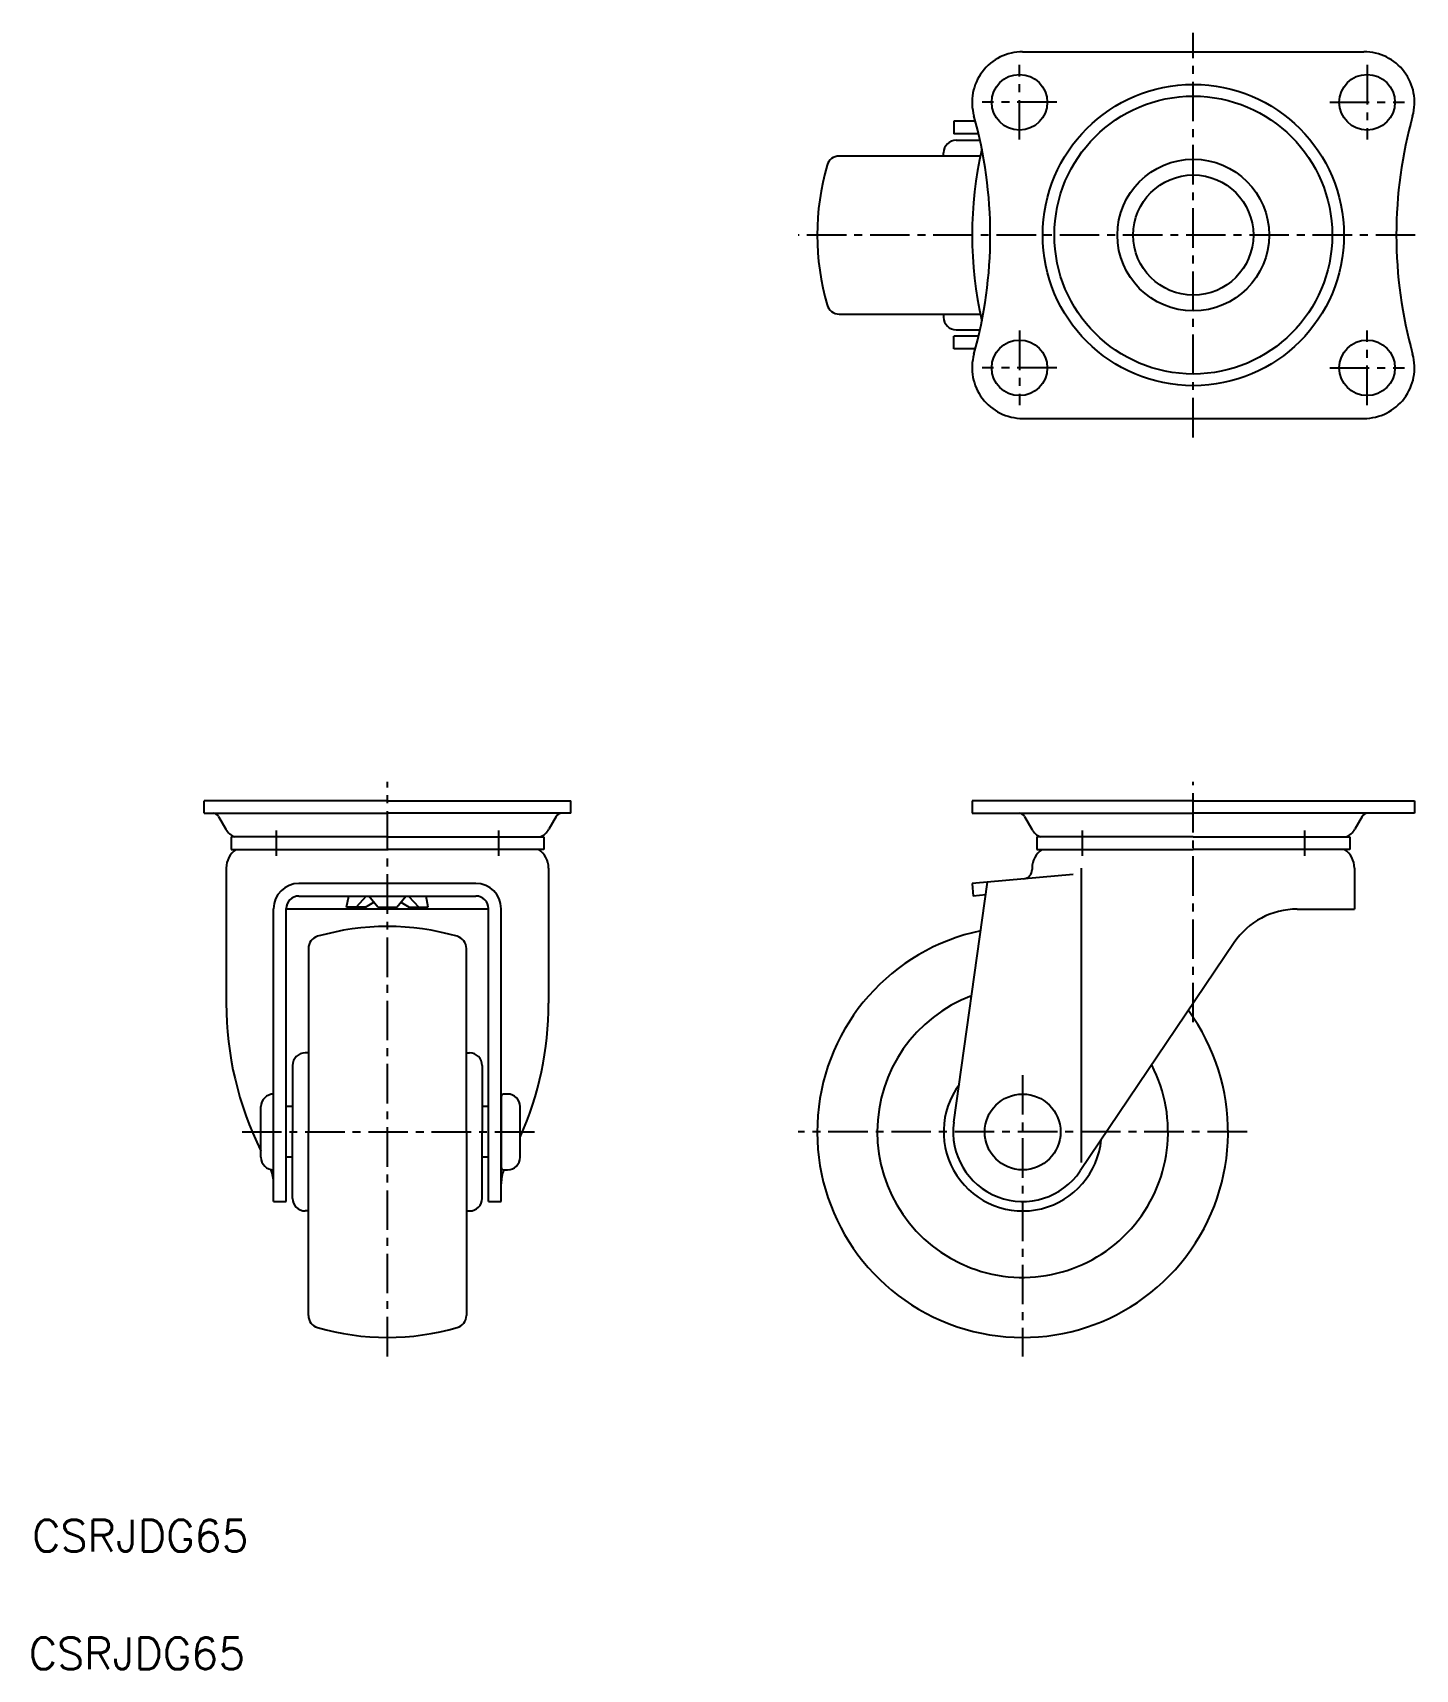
# Model space of a CAD drawing. Extents: x -7 to 212, y 1 to 260.
import ezdxf

# ---------------------------------------------------------------- set-up
doc = ezdxf.new("R2010")
doc.units = 0
doc.header["$LTSCALE"] = 5
doc.linetypes.add('CENTER', pattern=[2, 1.25, -0.25, 0.25, -0.25])
doc.layers.get('0').update_dxf_attribs({"linetype": 'CONTINUOUS'})
doc.layers.add('CENTER', color=1, linetype='CENTER')
doc.styles.get("Standard").update_dxf_attribs({"font": 'txt.shx'})

msp = doc.modelspace()

# ---------------------------------------------------------------- linework, layer by layer
at = {"color": 7, "linetype": 'CONTINUOUS'}
for p, q in [((150.048256, 256.824065), (204.048256, 256.824065)), ((139.155307, 245.824065), (139.155307, 243.824065)), ((142.57449, 245.824065), (139.155307, 245.824065)), ((143.075252, 243.824065), (139.155307, 243.824065)), ((137.548256, 240.324065), (137.548256, 240.824065)), ((137.548256, 240.324065), (137.548256, 240.824065)), ((139.548256, 242.824065), (143.302323, 242.824065)), ((143.364783, 240.324065), (121.027713, 240.324065)), ((121.027713, 215.324065), (143.364783, 215.324065)), ((137.548256, 215.324065), (137.548256, 214.824065)), ((139.548256, 212.824065), (143.302323, 212.824065)), ((139.155307, 209.824065), (139.155307, 211.824065)), ((143.075252, 211.824065), (139.155307, 211.824065)), ((142.57449, 209.824065), (139.155307, 209.824065)), ((150.048256, 198.824065), (204.048256, 198.824065)), ((20.546136, 136.36874), (20.546136, 138.36874)), ((49.546136, 138.36874), (20.546136, 138.36874)), ((49.546136, 138.36874), (78.546136, 138.36874)), ((78.546136, 136.36874), (78.546136, 138.36874)), ((142.056429, 138.36874), (142.056429, 136.36874)), ((177.048256, 138.36874), (142.056429, 138.36874)), ((177.048256, 138.36874), (212.040082, 138.36874)), ((212.040082, 138.36874), (212.040082, 136.36874)), ((20.546136, 136.36874), (49.546136, 136.36874)), ((22.836632, 135.86874), (23.991332, 133.86874)), ((78.546136, 136.36874), (49.546136, 136.36874)), ((76.255641, 135.86874), (75.100941, 133.86874)), ((142.056429, 136.36874), (177.048256, 136.36874)), ((150.338751, 135.86874), (151.493451, 133.86874)), ((212.040082, 136.36874), (177.048256, 136.36874)), ((203.75776, 135.86874), (202.60306, 133.86874)), ((24.806643, 132.627795), (24.806643, 130.627795)), ((49.546136, 132.627795), (24.806643, 132.627795)), ((49.546136, 132.627795), (74.28563, 132.627795)), ((74.28563, 132.627795), (74.28563, 130.627795)), ((177.048256, 132.627795), (152.308762, 132.627795)), ((152.308762, 132.627795), (152.308762, 130.627795)), ((177.048256, 132.627795), (201.787749, 132.627795)), ((201.787749, 132.627795), (201.787749, 130.627795)), ((24.806643, 130.627795), (25.609387, 130.627795)), ((25.046136, 130.627795), (49.546136, 130.627795)), ((74.28563, 130.627795), (49.546136, 130.627795)), ((152.308762, 130.627795), (153.111506, 130.627795)), ((152.548256, 130.627795), (177.048256, 130.627795)), ((201.548256, 130.627795), (177.048256, 130.627795)), ((201.787749, 130.627795), (200.985005, 130.627795)), ((24.046136, 127.71249), (24.046136, 106.330428)), ((75.046136, 127.71249), (75.046136, 106.330428)), ((151.548256, 127.71249), (151.548256, 127.486987)), ((159.289877, 127.71249), (159.289877, 81.144093)), ((202.548256, 127.71249), (202.548256, 121.21249)), ((63.546136, 125.281348), (35.546136, 125.281348)), ((139.155307, 87.503394), (144.494733, 125.495387)), ((158.041678, 126.680591), (142.048256, 125.281348)), ((142.048256, 125.281348), (142.222567, 123.288958)), ((35.546136, 123.288958), (63.546136, 123.288958)), ((43.099238, 121.537662), (43.430898, 123.288958)), ((46.19351, 123.288958), (44.590636, 121.537662)), ((46.082035, 121.537662), (47.422569, 122.31162)), ((48.054738, 121.537662), (46.624278, 123.288958)), ((51.037535, 121.537662), (52.467995, 123.288958)), ((51.669704, 122.31162), (53.010238, 121.537662)), ((52.898763, 123.288958), (54.501637, 121.537662)), ((55.993035, 121.537662), (55.661375, 123.288958)), ((144.209065, 123.462754), (142.222567, 123.288958)), ((31.546136, 74.97249), (31.546136, 121.281348)), ((33.546136, 74.97249), (33.546136, 121.288958)), ((65.546136, 121.21249), (33.546136, 121.21249)), ((46.082035, 121.537662), (43.099238, 121.537662)), ((48.054738, 121.537662), (51.037535, 121.537662)), ((53.010238, 121.537662), (55.993035, 121.537662)), ((65.546136, 74.97249), (65.546136, 121.288958)), ((67.546136, 74.97249), (67.546136, 121.281348)), ((193.466846, 121.21249), (202.548256, 121.21249)), ((37.046136, 114.993032), (37.046136, 85.97249)), ((62.046136, 85.97249), (62.046136, 114.993032)), ((183.518396, 115.922805), (159.167669, 79.821368)), ((37.046136, 98.47249), (36.546136, 98.47249)), ((62.046136, 98.47249), (62.546136, 98.47249)), ((62.046136, 98.47249), (62.546136, 98.47249)), ((34.546136, 96.47249), (34.546136, 85.97249)), ((64.546136, 96.47249), (64.546136, 85.97249)), ((67.546136, 91.57249), (67.546136, 80.37249)), ((68.546136, 91.97249), (67.946136, 91.97249)), ((29.546136, 81.97249), (29.546136, 89.97249)), ((34.546136, 89.97249), (33.546136, 89.97249)), ((65.546136, 89.97249), (64.546136, 89.97249)), ((70.546136, 81.97249), (70.546136, 89.97249)), ((34.546136, 75.47249), (34.546136, 85.97249)), ((37.046136, 56.951948), (37.046136, 85.97249)), ((62.046136, 85.97249), (62.046136, 56.951948)), ((64.546136, 75.47249), (64.546136, 85.97249)), ((34.546136, 81.97249), (33.546136, 81.97249)), ((65.546136, 81.97249), (64.546136, 81.97249)), ((67.946136, 79.97249), (68.546136, 79.97249)), ((31.546136, 74.97249), (33.546136, 74.97249)), ((37.046136, 73.47249), (36.546136, 73.47249)), ((62.046136, 73.47249), (62.546136, 73.47249)), ((62.046136, 73.47249), (62.546136, 73.47249)), ((65.546136, 74.97249), (67.546136, 74.97249))]:
    msp.add_line(p, q, dxfattribs=at)
for centre, radius in [((149.548256, 248.824065), 4.4), ((177.048256, 227.824065), 23.822753), ((204.548256, 248.824065), 4.4), ((177.048256, 227.824065), 21.975233), ((177.048256, 227.824065), 12), ((177.048256, 227.824065), 9.5), ((149.548256, 206.824065), 4.4), ((204.548256, 206.824065), 4.4), ((150.048256, 85.97249), 6)]:
    msp.add_circle(centre, radius, dxfattribs=at)
for centre, radius, start, end in [((150.048256, 248.824065), 8, 90, 195.618498), ((204.048256, 248.824065), 8, 344.381502, 90), ((74.928351, 227.824065), 70, 0, 15.618498), ((279.16816, 227.824065), 70, 164.381502, 180), ((139.548256, 240.824065), 2, 90, 180), ((202.048256, 227.824065), 60, 166.934219, 193.065781), ((157.548256, 227.824065), 40, 163.959558, 196.040442), ((121.027713, 238.324065), 2, 90, 163.959558), ((74.928351, 227.824065), 70, 344.381502, 0), ((279.16816, 227.824065), 70, 180, 195.618498), ((121.027713, 217.324065), 2, 196.040442, 270), ((139.548256, 214.824065), 2, 180, 270), ((150.048256, 206.824065), 8, 164.381502, 270), ((204.048256, 206.824065), 8, 270, 15.618498), ((21.970606, 135.36874), 1, 30, 90), ((77.121667, 135.36874), 1, 90, 150), ((149.472726, 135.36874), 1, 30, 90), ((204.623786, 135.36874), 1, 90, 150), ((26.589408, 135.36874), 3, 210, 246.014517), ((72.502864, 135.36874), 3, 293.985483, 330), ((154.091528, 135.36874), 3, 210, 246.014517), ((200.004984, 135.36874), 3, 293.985483, 330), ((27.546136, 127.71249), 3.5, 123.597627, 180), ((71.546136, 127.71249), 3.5, 0, 56.402373), ((155.048256, 127.71249), 3.5, 123.597627, 180), ((199.048256, 127.71249), 3.5, 0, 56.402373), ((150.048256, 127.486987), 1.5, 275, 0), ((35.546136, 121.281348), 4, 90, 180), ((63.546136, 121.281348), 4, 0, 90), ((35.546136, 121.288958), 2, 90, 180), ((63.546136, 121.288958), 2, 0, 90), ((193.466846, 109.21249), 12, 90, 146), ((39.046136, 114.993032), 2, 106.040442, 180), ((49.546136, 78.47249), 40, 73.959558, 106.040442), ((60.046136, 114.993032), 2, 0, 73.959558), ((150.048256, 85.97249), 32.5, 101.78317, 36.21683), ((76.233009, 106.330428), 52.186872, 180, 206.541683), ((22.859264, 106.330428), 52.186872, 336.03185, 0), ((150.048256, 85.97249), 23, 110.571878, 27.428122), ((36.546136, 96.47249), 2, 90, 180), ((62.546136, 96.47249), 2, 0, 90), ((150.048256, 85.97249), 12.5, 143.040572, 354.357637), ((31.546136, 89.97249), 2, 90, 180), ((67.946136, 91.57249), 0.4, 90, 180), ((68.546136, 89.97249), 2, 0, 90), ((150.048256, 85.97249), 11, 172, 326), ((31.546136, 81.97249), 2, 180, 270), ((67.946136, 80.37249), 0.4, 180, 270), ((68.546136, 81.97249), 2, 270, 0), ((25.50698, 77.7856), 6.039157, 0, 21.702909), ((73.585293, 77.7856), 6.039157, 158.769641, 180), ((36.546136, 75.47249), 2, 180, 270), ((62.546136, 75.47249), 2, 270, 0), ((39.046136, 56.951948), 2, 180, 253.959558), ((60.046136, 56.951948), 2, 286.040442, 0), ((49.546136, 93.47249), 40, 253.959558, 286.040442)]:
    msp.add_arc(centre, radius, start, end, dxfattribs=at)
at = {"layer": 'CENTER', "color": 1, "linetype": 'CENTER'}
for p, q in [((177.048256, 195.824065), (177.048256, 259.824065)), ((149.548256, 242.924065), (149.548256, 254.724065)), ((204.548256, 254.724065), (204.548256, 242.924065)), ((155.448256, 248.824065), (143.648256, 248.824065)), ((198.648256, 248.824065), (210.448256, 248.824065)), ((212.16816, 227.824065), (114.548256, 227.824065)), ((149.548256, 212.724065), (149.548256, 200.924065)), ((204.548256, 200.924065), (204.548256, 212.724065)), ((155.448256, 206.824065), (143.648256, 206.824065)), ((198.648256, 206.824065), (210.448256, 206.824065)), ((49.546136, 50.472637), (49.546136, 141.36874)), ((177.048256, 103.330428), (177.048256, 141.36874)), ((31.946136, 133.627795), (31.946136, 129.627795)), ((67.146136, 133.627795), (67.146136, 129.627795)), ((159.448256, 133.627795), (159.448256, 129.627795)), ((194.648256, 133.627795), (194.648256, 129.627795)), ((150.048256, 94.97249), (150.048256, 50.47249)), ((26.546136, 85.97249), (73.546136, 85.97249)), ((185.548256, 85.97249), (114.548256, 85.97249))]:
    msp.add_line(p, q, dxfattribs=at)

# ---------------------------------------------------------------- texts
for p in [(-6.678787, 19.602016), (-7.2107, 0.992235)]:
    msp.add_text('CSRJDG65', height=5).set_placement(p)

doc.saveas('drawing.dxf')
